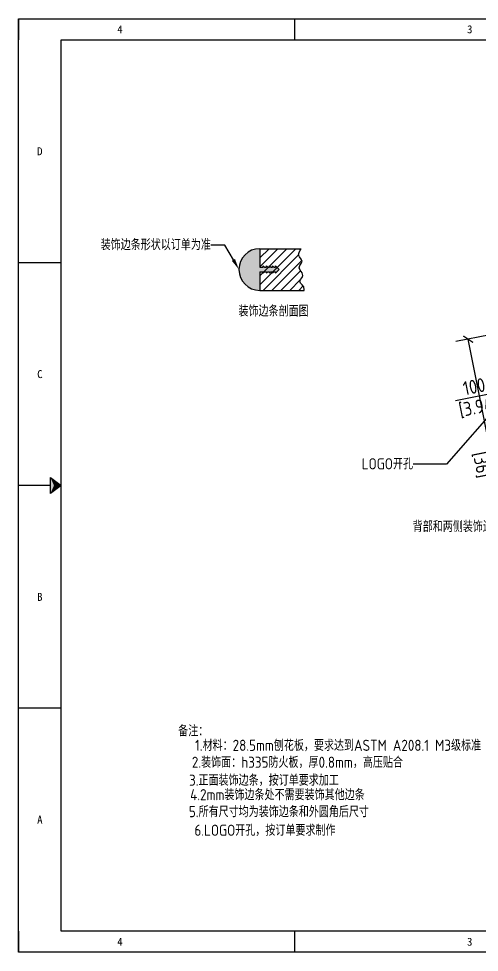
# Model space of a CAD drawing. Header units: millimetres. Extents: x -8883 to 24658, y -3888 to 19148.
# Drawn here: x 9181 to 10835, y 15797 to 19148 of the extents above; entities that cross this region are included whole.
import ezdxf
from ezdxf import colors
from ezdxf.entities.mleader import LeaderData, LeaderLine
from ezdxf.enums import TextEntityAlignment as Align
from ezdxf.math import Vec2, Vec3

# ---------------------------------------------------------------- set-up
doc = ezdxf.new("R2010")
doc.units = ezdxf.units.MM
doc.header["$MEASUREMENT"] = 0
doc.linetypes.add('DOT', pattern=[0.2, 0.1, -0.1])
for name, color, linetype in [('ATTACHMENT', 7, 'Continuous'), ('DIM', 254, 'Continuous'), ('print', 30, 'Continuous')]:
    doc.layers.add(name, color=color, linetype=linetype)
doc.styles.add('Dartop', font='')
doc.styles.add('Dartop Text Style', font='gbenor.shx', dxfattribs={"bigfont": 'gbcbig.shx'})
doc.styles.get('Dartop').set_extended_font_data('FangSong_GB2312')
doc.dimstyles.new('Dartop DIM Style', dxfattribs={"dimscale": 20, "dimtxt": 2.5, "dimasz": 1.5, "dimexe": 2.25, "dimexo": 2, "dimtad": 1, "dimdsep": 46, "dimtxsty": 'Dartop Text Style', "dimblk": 'ARCHTICK', "dimcen": 0.09, "dimadec": 1, "dimazin": 0, "dimtfac": 1, "dimtofl": 0, "dimtmove": 0, "dimatfit": 1, "dimfxl": 1, "dimtolj": 1, "dimtzin": 0, "dimarcsym": 0})

# ---------------------------------------------------------------- blocks, each defined once
blk = doc.blocks.new('_ArchTick')
at = {"color": 0, "linetype": 'ByBlock', "const_width": 0.15}
blk.add_lwpolyline([(-0.5, -0.5), (0.5, 0.5)], dxfattribs=at)
blk = doc.blocks.new('*D215')
at = {"layer": 'Defpoints', "color": 0, "transparency": 16777216}
for p in [(10795.2, 17997.4), (10913.8, 18021), (11092.2, 17124.2)]:
    blk.add_point(p, dxfattribs=at)
at = {"layer": 'DIM', "color": 0, "lineweight": -2, "transparency": 16777216}
for p, q in [((10874.6, 18013.2), (10751.1, 17988.6)), ((10973.6, 17100.6), (10795.2, 17997.4)), ((11052.9, 17116.4), (10929.5, 17091.8))]:
    blk.add_line(p, q, dxfattribs=at)
at = {"layer": 'DIM', "color": 0, "lineweight": -2, "transparency": 16777216, "xscale": 30, "yscale": 30, "zscale": 30}
for p, rotation in [((10795.2, 17997.4), 101.2499999986194), ((10973.6, 17100.6), 281.2499999986194)]:
    blk.add_blockref('_ArchTick', p, dxfattribs=dict(at, rotation=rotation))
at = {"layer": 'DIM', "color": 0, "transparency": 16777216, "insert": (10880.6, 17568.3), "char_height": 50, "attachment_point": 5, "rotation": 281.25, "style": 'Dartop Text Style'}
blk.add_mtext('\\A1;914.4\\P [36]', dxfattribs=at)
blk = doc.blocks.new('*U161')
at = {"color": 254, "linetype": 'Continuous', "extrusion": (0, 0, -1)}
for points in [[(-0.833, 11), (-0.75, 10.812), (-0.75, 11.188)], [(-0.833, 11), (-0.75, 11.188), (-1, 11)], [(-0.833, 11), (-1, 11), (-0.75, 10.812)]]:
    blk.add_solid(points, dxfattribs=at)
blk = doc.blocks.new('*D219')
at = {"layer": 'Defpoints', "color": 0, "transparency": 16777216}
for p in [(11033.7, 17940.9), (10935.7, 17921.4), (10956.4, 17817.1)]:
    blk.add_point(p, dxfattribs=at)
at = {"layer": 'DIM', "color": 0, "lineweight": -2, "transparency": 16777216}
for p, q in [((11041.5, 17901.6), (11063.2, 17792.5)), ((10943.5, 17882.1), (10965.2, 17773)), ((11054.5, 17836.6), (11083.9, 17842.5)), ((10956.4, 17817.1), (10750.3, 17776.1))]:
    blk.add_line(p, q, dxfattribs=at)
at = {"layer": 'DIM', "color": 0, "lineweight": -2, "transparency": 16777216, "xscale": 30, "yscale": 30, "zscale": 30}
for p, rotation in [((10956.4, 17817.1), 11.25000000000561), ((11054.5, 17836.6), 191.2500000000056)]:
    blk.add_blockref('_ArchTick', p, dxfattribs=dict(at, rotation=rotation))
at = {"layer": 'DIM', "color": 0, "transparency": 16777216, "char_height": 50, "attachment_point": 5, "rotation": 11.25, "style": 'Dartop Text Style'}
for s, insert in [('\\A1;100', (10816.6, 17827.6)), ('\\A1;[3.94]', (10831.4, 17753))]:
    blk.add_mtext(s, dxfattribs=dict(at, insert=insert))

msp = doc.modelspace()

# ---------------------------------------------------------------- hatches: boundary and pattern name
at = {"layer": 'ATTACHMENT', "linetype": 'Continuous'}
h = msp.add_hatch(color=256, dxfattribs=at)
edge = h.paths.add_edge_path()
edge.add_line((10064.282, 18239.274), (10070.324, 18239.274))
edge.add_line((10070.324, 18239.274), (10070.324, 18234.231))
edge.add_line((10070.324, 18234.231), (10075.385, 18239.274))
edge.add_line((10075.385, 18239.274), (10081.428, 18239.274))
edge.add_line((10081.428, 18239.274), (10081.428, 18234.231))
edge.add_line((10081.428, 18234.231), (10086.488, 18239.274))
edge.add_line((10086.488, 18239.274), (10092.531, 18239.274))
edge.add_line((10092.531, 18239.274), (10092.531, 18234.231))
edge.add_line((10092.531, 18234.231), (10097.592, 18239.274))
edge.add_line((10097.592, 18239.274), (10103.635, 18239.274))
edge.add_line((10103.635, 18239.274), (10103.635, 18234.231))
edge.add_line((10103.635, 18234.231), (10116.91, 18247.46))
edge.add_line((10103.635, 18260.688), (10116.91, 18247.46))
edge.add_line((10103.635, 18255.646), (10103.635, 18260.688))
edge.add_line((10097.592, 18255.646), (10103.635, 18255.646))
edge.add_line((10092.531, 18260.688), (10097.592, 18255.646))
edge.add_line((10092.531, 18255.646), (10092.531, 18260.688))
edge.add_line((10086.488, 18255.646), (10092.531, 18255.646))
edge.add_line((10081.428, 18260.688), (10086.488, 18255.646))
edge.add_line((10081.428, 18255.646), (10081.428, 18260.688))
edge.add_line((10075.385, 18255.646), (10081.428, 18255.646))
edge.add_line((10070.324, 18260.688), (10075.385, 18255.646))
edge.add_line((10070.324, 18255.646), (10070.324, 18260.688))
edge.add_line((10064.282, 18255.646), (10070.324, 18255.646))
edge.add_line((10059.221, 18260.688), (10064.282, 18255.646))
edge.add_line((10059.221, 18255.646), (10059.221, 18260.688))
edge.add_line((10046.651, 18255.646), (10059.221, 18255.646))
edge.add_line((10046.651, 18322.263), (10046.651, 18255.646))
edge.add_arc((10046.651, 18247.46), 74.803, 90, 270)
edge.add_line((10046.651, 18239.274), (10046.651, 18172.657))
edge.add_line((10046.651, 18239.274), (10059.221, 18239.274))
edge.add_line((10059.221, 18239.274), (10059.221, 18234.231))
edge.add_line((10059.221, 18234.231), (10064.282, 18239.274))

# ---------------------------------------------------------------- linework, layer by layer
at = {"color": 0, "linetype": 'DOT'}
for p, q in [((9180.617, 19147.623), (13941.853, 19147.623)), ((9180.617, 15873.413), (9180.617, 19071.479)), ((13941.853, 15797.269), (9180.617, 15797.269))]:
    msp.add_line(p, q, dxfattribs=at)
at = {"color": 0}
for p, q in [((9180.617, 19147.623), (9180.617, 19071.479)), ((10172.704, 19071.479), (10172.704, 19147.623)), ((9332.906, 15873.413), (9332.906, 19071.479)), ((9332.906, 19071.479), (13865.709, 19071.479)), ((9332.906, 18271.962), (9180.617, 18271.962)), ((9294.834, 17472.446), (9180.617, 17472.446)), ((9332.906, 16672.93), (9180.617, 16672.93)), ((9180.617, 15873.413), (9180.617, 15797.269)), ((13865.709, 15873.413), (9332.906, 15873.413)), ((10172.704, 15797.269), (10172.704, 15873.413))]:
    msp.add_line(p, q, dxfattribs=at)
msp.add_lwpolyline([(9332.906, 17472.446), (9294.834, 17443.892), (9294.834, 17501), (9332.906, 17472.446)], close=True, dxfattribs=at)
at = {"layer": 'ATTACHMENT', "linetype": 'Continuous'}
for p, q in [((10046.651, 18289.001), (10079.913, 18322.263)), ((10046.651, 18256.974), (10111.94, 18322.263)), ((10046.651, 18224.946), (10143.968, 18322.263)), ((10046.651, 18192.919), (10175.995, 18322.263)), ((10046.651, 18322.263), (10046.651, 18255.646)), ((10046.651, 18322.263), (10195.032, 18322.263)), ((10058.417, 18172.657), (10186.127, 18300.367)), ((10186.07, 18300.486), (10187.653, 18308.464)), ((10189.907, 18292.575), (10186.07, 18300.486)), ((10187.653, 18308.464), (10192.302, 18316.61)), ((10192.302, 18316.61), (10195.032, 18322.263)), ((10059.221, 18255.646), (10059.221, 18260.688)), ((10059.221, 18260.688), (10064.282, 18255.646)), ((10070.324, 18255.646), (10070.324, 18260.688)), ((10070.324, 18260.688), (10075.385, 18255.646)), ((10081.428, 18255.646), (10081.428, 18260.688)), ((10081.428, 18260.688), (10086.488, 18255.646)), ((10090.444, 18172.657), (10197.583, 18279.795)), ((10092.531, 18255.646), (10092.531, 18260.688)), ((10092.531, 18260.688), (10097.592, 18255.646)), ((10103.635, 18255.646), (10103.635, 18260.688)), ((10103.635, 18260.688), (10116.91, 18247.46)), ((10187.646, 18253.984), (10190.559, 18261.609)), ((10195.749, 18284.731), (10189.907, 18292.575)), ((10190.559, 18261.609), (10195.794, 18269.255)), ((10198.68, 18276.841), (10195.749, 18284.731)), ((10195.794, 18269.255), (10198.68, 18276.841)), ((10046.651, 18255.646), (10059.221, 18255.646)), ((10046.651, 18239.274), (10046.651, 18172.657)), ((10046.651, 18239.274), (10059.221, 18239.274)), ((10059.221, 18234.231), (10064.282, 18239.274)), ((10059.221, 18239.274), (10059.221, 18234.231)), ((10064.282, 18255.646), (10070.324, 18255.646)), ((10064.282, 18239.274), (10070.324, 18239.274)), ((10070.324, 18234.231), (10075.385, 18239.274)), ((10070.324, 18239.274), (10070.324, 18234.231)), ((10075.385, 18255.646), (10081.428, 18255.646)), ((10075.385, 18239.274), (10081.428, 18239.274)), ((10081.428, 18234.231), (10086.488, 18239.274)), ((10081.428, 18239.274), (10081.428, 18234.231)), ((10086.488, 18255.646), (10092.531, 18255.646)), ((10086.488, 18239.274), (10092.531, 18239.274)), ((10092.531, 18234.231), (10097.592, 18239.274)), ((10092.531, 18239.274), (10092.531, 18234.231)), ((10097.592, 18255.646), (10103.635, 18255.646)), ((10097.592, 18239.274), (10103.635, 18239.274)), ((10103.635, 18234.231), (10116.91, 18247.46)), ((10103.635, 18239.274), (10103.635, 18234.231)), ((10122.472, 18172.657), (10192.815, 18243)), ((10191.443, 18244.769), (10187.646, 18253.984)), ((10198.551, 18235.607), (10191.443, 18244.769)), ((10198.44, 18219.117), (10201.833, 18226.398)), ((10201.833, 18226.398), (10198.551, 18235.607)), ((10154.499, 18172.657), (10192.309, 18210.467)), ((10190.01, 18205.117), (10192.948, 18211.954)), ((10192.949, 18198.602), (10190.01, 18205.117)), ((10192.948, 18211.954), (10198.44, 18219.117)), ((10199.29, 18192.185), (10192.949, 18198.602)), ((10046.651, 18172.657), (10205.684, 18172.657)), ((10186.527, 18172.657), (10202.38, 18188.51)), ((10204.986, 18185.412), (10199.29, 18192.185)), ((10206.336, 18174.036), (10204.986, 18185.412)), ((10205.684, 18172.657), (10206.336, 18174.036))]:
    msp.add_line(p, q, dxfattribs=at)
msp.add_arc((10046.651, 18247.46), 74.803, 90, 270, dxfattribs=at)
at = {"layer": 'print'}
msp.add_lwpolyline([(9180.617, 19147.623), (14017.997, 19147.623), (14017.997, 15797.269), (9180.617, 15797.269)], close=True, dxfattribs=at)

# ---------------------------------------------------------------- block references
at = {"color": 0, "linetype": 'Continuous', "xscale": 152.2888407109637, "yscale": 152.2888407109637, "zscale": 152.2888407109637}
msp.add_blockref('*U161', (9180.617, 15797.269), dxfattribs=at)

# ---------------------------------------------------------------- texts
at = {"color": 0, "style": 'Dartop'}
for s, p in [('4', (9544.513, 19109.551)), ('3', (10800.896, 19109.551)), ('D', (9256.762, 18671.721)), ('C', (9256.762, 17872.204)), ('B', (9256.762, 17072.688)), ('A', (9256.762, 16273.171)), ('4', (9544.513, 15835.341)), ('3', (10800.896, 15835.341))]:
    msp.add_text(s, height=28.554, dxfattribs=at).set_placement(p, align=Align.MIDDLE_CENTER)
at = {"layer": 'DIM', "style": 'Dartop Text Style'}
for s, p in [('装饰边条剖面图', (10096.271, 18098.733)), ('备注：', (9807.671, 16592.08)), ('1.材料：28.5mm刨花板，要求达到ASTM A208.1 M3级标准', (10327.965, 16540.096)), ('2.装饰面：h335防火板，厚0.8mm，高压贴合           ', (10301.175, 16479.332)), ('3.正面装饰边条，按订单要求加工                    ', (10278.675, 16415.083)), ('4.2mm装饰边条处不需要装饰其他边条                 ', (10294.509, 16362.995)), ('5.所有尺寸均为装饰边条和外圆角后尺寸              ', (10267.352, 16302.231)), ('6.LOGO开孔，按订单要求制作              ', (10217.107, 16235.343))]:
    msp.add_text(s, height=40, dxfattribs=at).set_placement(p, align=Align.MIDDLE_CENTER)

# ---------------------------------------------------------------- dimensions: what is measured, and where the dimension line sits
at = {"layer": 'DIM'}
dim = msp.add_linear_dim(base=(10795.214, 17997.417), p1=(11092.181, 17124.174), p2=(10913.791, 18021.004), angle=101.25, dimstyle='Dartop DIM Style', override={"dimpost": '\\X'}, dxfattribs=at)
dim.commit()
dim.dimension.update_dxf_attribs({"geometry": '*D215', "text_midpoint": (10880.569, 17568.309), "dimtype": 161})
dim = msp.add_aligned_dim(p1=(11033.73, 17940.863), p2=(10935.651, 17921.354), distance=106.272, dimstyle='Dartop DIM Style', override={"dimpost": '\\X'}, dxfattribs=at)
dim.commit()
dim.dimension.update_dxf_attribs({"geometry": '*D219', "text_midpoint": (10823.907, 17790.773)})

# ---------------------------------------------------------------- leaders
ml = msp.add_multileader_mtext('Standard', dxfattribs=at)
ml.set_content('装饰边条形状以订单为准', color=256, style='Dartop Text Style')
ml.set_leader_properties()
ml.build(insert=Vec2(0, 0))
ml.multileader.update_dxf_attribs({"dogleg_length": 0.36, "arrow_head_size": 40})
ctx = ml.context
ctx.base_point, ctx.char_height, ctx.arrow_head_size, ctx.landing_gap_size, ctx.plane_origin = Vec3(9556.072, 18335.288), 40, 40, 0.09, Vec3(10198.618, 18496.525)
ctx.text_align_type = 2
notes = []
notes.append((ctx, [(0, (1, 1, 0), (9921.55, 18335.288), (-1, 0), 50.298, [(0, [(9971.848, 18247.46)], 0, [])])]))
ctx.mtext.insert, ctx.mtext.alignment, ctx.mtext.flow_direction = Vec3(9871.162, 18356.832), 3, 5
ml = msp.add_multileader_mtext('Standard', dxfattribs=at)
ml.set_content('LOGO开孔', color=256, style='Dartop Text Style')
ml.set_leader_properties()
ml.build(insert=Vec2(0, 0))
ml.multileader.update_dxf_attribs({"dogleg_length": 0.36, "arrow_head_size": 40})
ctx = ml.context
ctx.base_point, ctx.char_height, ctx.arrow_head_size, ctx.landing_gap_size, ctx.plane_origin = Vec3(10442.17, 17549.054), 40, 40, 0.09, Vec3(10939.864, 17677.327)
ctx.text_align_type = 2
notes.append((ctx, [(0, (1, 1, 0), (10717.089, 17549.054), (-1, 0), 119.935, [(0, [(11037.168, 17914.217)], 0, [])])]))
ctx.mtext.insert, ctx.mtext.alignment, ctx.mtext.flow_direction = Vec3(10597.064, 17570.378), 3, 5
ml = msp.add_multileader_mtext('Standard', dxfattribs=at)
ml.set_content('背部和两侧装饰边条', color=256, style='Dartop Text Style')
ml.set_leader_properties()
ml.build(insert=Vec2(0, 0))
ml.multileader.update_dxf_attribs({"dogleg_length": 0.36, "arrow_head_size": 40})
ctx = ml.context
ctx.base_point, ctx.char_height, ctx.arrow_head_size, ctx.landing_gap_size, ctx.plane_origin = Vec3(10662.303, 17323.762), 40, 40, 0.09, Vec3(11247.496, 17485)
ctx.text_align_type = 2
notes.append((ctx, [(0, (1, 1, 0), (10970.428, 17323.762), (-1, 0), 50.298, [(0, [(11028.824, 17446.259)], 0, [])])]))
ctx.mtext.insert, ctx.mtext.alignment, ctx.mtext.flow_direction = Vec3(10920.04, 17345.306), 3, 5
for ctx, leaders in notes:
    for number, flags, end, landing, length, lines in leaders:
        leader = LeaderData()
        leader.index, (leader.has_last_leader_line, leader.has_dogleg_vector, leader.attachment_direction) = number, flags
        leader.last_leader_point, leader.dogleg_vector, leader.dogleg_length = Vec3(end), Vec3(landing), length
        for number, points, colour, breaks in lines:
            line = LeaderLine()
            line.index, line.vertices, line.color, line.breaks = number, Vec3.list(points), colors.encode_raw_color(colour), breaks
            leader.lines.append(line)
        ctx.leaders.append(leader)

doc.saveas('drawing.dxf')
